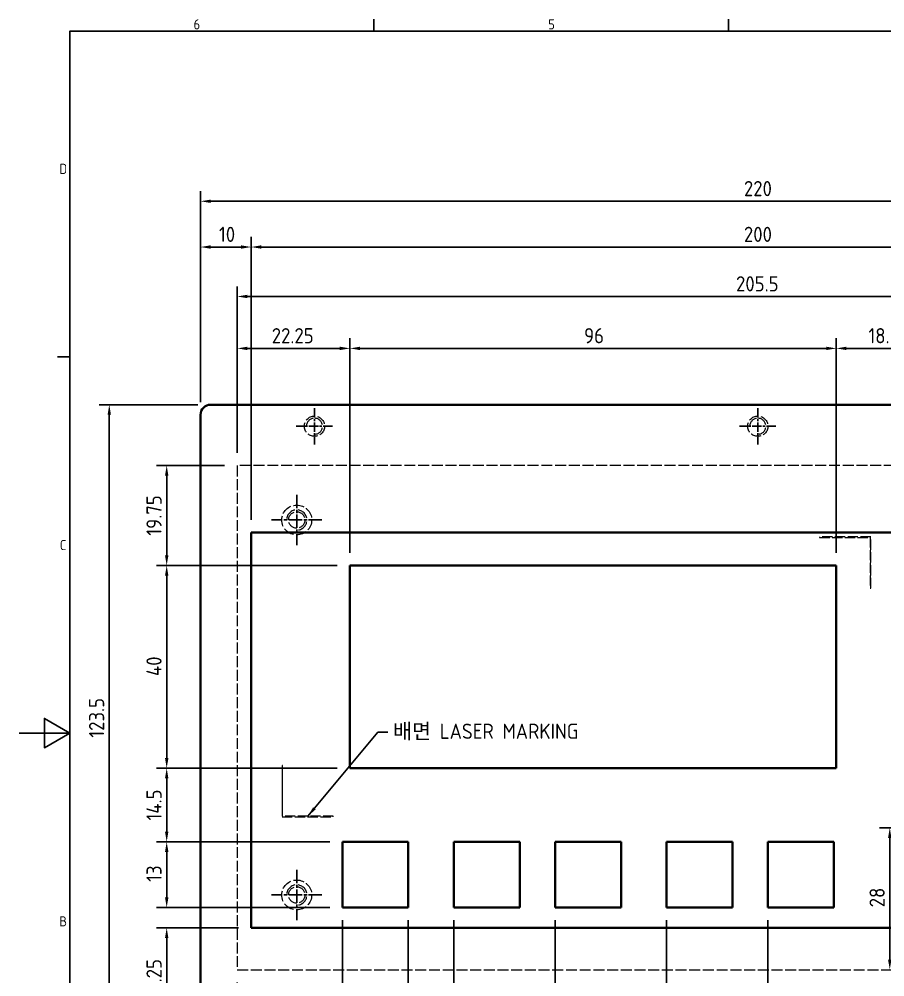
# Model space of a CAD drawing. Header units: millimetres. Extents: x 0 to 420, y 0 to 297.
# Drawn here: x 0 to 170.9, y 100.4 to 289.4 of the extents above; entities that cross this region are included whole.
import ezdxf

# ---------------------------------------------------------------- set-up
doc = ezdxf.new("R2010")
doc.units = ezdxf.units.MM
doc.linetypes.add('CHAIN', pattern=[0.3543, 0.2362, -0.0295, 0.0591, -0.0295])
doc.linetypes.add('DASHED', pattern=[0.2067, 0.1654, -0.0413])
doc.layers.get('0').update_dxf_attribs({"color": 3, "lineweight": 25})
for name, color, linetype, lineweight in [('가려진 것(ISO)', 2, 'DASHED', 18), ('가시적인 것(ISO)', 3, 'Continuous', 40), ('경계(ISO)', 7, 'Continuous', 25), ('기호(ISO)', 5, 'Continuous', 25), ('중심 표식(ISO)', 1, 'Continuous', 25), ('치수(ISO)', 2, 'Continuous', 25)]:
    doc.layers.add(name, color=color, linetype=linetype, lineweight=lineweight)
doc.styles.add('문자 텍스트_PSTEK_POSCO', font='isocp.shx')
doc.styles.add('치수 텍스트_PSTEK_POSCO', font='isocp.shx')
doc.dimstyles.new('치수_PSTEK_POSCO', dxfattribs={"dimtxt": 3, "dimasz": 2, "dimexe": 2, "dimexo": 2.5, "dimgap": 1, "dimtad": 1, "dimrnd": 1e-08, "dimdsep": 46, "dimtxsty": '치수 텍스트_PSTEK_POSCO', "dimcen": 0.09, "dimdle": 10, "dimclrd": 7, "dimclre": 7, "dimclrt": 2, "dimadec": 1, "dimazin": 2, "dimtfac": 1, "dimtmove": 0, "dimatfit": 3, "dimfxl": 0, "dimtolj": 1, "dimlwd": -1, "dimlwe": -1, "dimarcsym": 0})
doc.dimstyles.new('치수_PSTEK_POSCO$7', dxfattribs={"dimtxt": 3, "dimasz": 2, "dimexe": 2, "dimexo": 2.5, "dimgap": 1, "dimtad": 1, "dimrnd": 1e-08, "dimdsep": 46, "dimtxsty": '치수 텍스트_PSTEK_POSCO', "dimcen": 0.09, "dimdle": 10, "dimclrd": 7, "dimclre": 7, "dimclrt": 2, "dimadec": 1, "dimazin": 2, "dimtfac": 1, "dimtmove": 0, "dimatfit": 3, "dimfxl": 0, "dimtolj": 1, "dimlwd": -1, "dimlwe": -1, "dimarcsym": 0})

# ---------------------------------------------------------------- blocks, each defined once
blk = doc.blocks.new('경계 Default Border')
at = {"layer": '경계(ISO)'}
for p, q in [((70, 287), (70, 289.4)), ((140, 287), (140, 289.4)), ((10, 222.75), (7.6, 222.75))]:
    blk.add_line(p, q, dxfattribs=at)
at = {"layer": '경계(ISO)', "flags": 128}
for points in [[(10, 10), (10, 287), (410, 287), (410, 10), (10, 10)], [(0, 148.5), (10, 148.5), (5, 151.39), (5, 145.61), (10, 148.5)]]:
    blk.add_lwpolyline(points, dxfattribs=at)
at = {"layer": '경계(ISO)', "color": 2, "char_height": 2, "attachment_point": 7, "style": '문자 텍스트_PSTEK_POSCO'}
for s, insert in [('6', (34.43, 287.38)), ('5', (104.43, 287.38)), ('D', (7.92, 258.86)), ('C', (8.03, 184.61)), ('B', (7.92, 110.36))]:
    blk.add_mtext(s, dxfattribs=dict(at, insert=insert))
blk = doc.blocks.new('*D22')
at = {"layer": 'Defpoints', "color": 0, "transparency": 16777216}
for p in [(65.29, 224.43), (43.04, 201.32), (65.29, 181.57)]:
    blk.add_point(p, dxfattribs=at)
at = {"layer": '치수(ISO)', "color": 7, "transparency": 16777216}
for p, q in [((43.04, 203.82), (43.04, 226.43)), ((65.29, 184.07), (65.29, 226.43)), ((45.04, 224.43), (63.29, 224.43))]:
    blk.add_line(p, q, dxfattribs=at)
for points in [[(45.04, 224.76), (45.04, 224.09), (43.04, 224.43)], [(63.29, 224.76), (63.29, 224.09), (65.29, 224.43)]]:
    blk.add_solid(points, dxfattribs=at)
at = {"layer": '치수(ISO)', "color": 2, "transparency": 16777216, "insert": (49.86, 226.93), "char_height": 3, "attachment_point": 4, "style": '치수 텍스트_PSTEK_POSCO'}
blk.add_mtext('\\A1;22.25', dxfattribs=at)
blk = doc.blocks.new('*D23')
at = {"layer": 'Defpoints', "color": 0, "transparency": 16777216}
for p in [(161.29, 224.43), (65.29, 181.57), (161.29, 181.57)]:
    blk.add_point(p, dxfattribs=at)
at = {"layer": '치수(ISO)', "color": 7, "transparency": 16777216}
for p, q in [((65.29, 184.07), (65.29, 226.43)), ((161.29, 184.07), (161.29, 226.43)), ((67.29, 224.43), (159.29, 224.43))]:
    blk.add_line(p, q, dxfattribs=at)
for points in [[(67.29, 224.76), (67.29, 224.09), (65.29, 224.43)], [(159.29, 224.76), (159.29, 224.09), (161.29, 224.43)]]:
    blk.add_solid(points, dxfattribs=at)
at = {"layer": '치수(ISO)', "color": 2, "transparency": 16777216, "insert": (111.5, 226.93), "char_height": 3, "attachment_point": 4, "style": '치수 텍스트_PSTEK_POSCO'}
blk.add_mtext('\\A1;96', dxfattribs=at)
blk = doc.blocks.new('*D24')
at = {"layer": 'Defpoints', "color": 0, "transparency": 16777216}
for p in [(179.79, 224.43), (161.29, 181.57), (179.79, 182.57)]:
    blk.add_point(p, dxfattribs=at)
at = {"layer": '치수(ISO)', "color": 7, "transparency": 16777216}
for p, q in [((161.29, 184.07), (161.29, 226.43)), ((179.79, 185.07), (179.79, 226.43)), ((163.29, 224.43), (177.79, 224.43))]:
    blk.add_line(p, q, dxfattribs=at)
for points in [[(163.29, 224.76), (163.29, 224.09), (161.29, 224.43)], [(177.79, 224.76), (177.79, 224.09), (179.79, 224.43)]]:
    blk.add_solid(points, dxfattribs=at)
at = {"layer": '치수(ISO)', "color": 2, "transparency": 16777216, "insert": (167.62, 226.93), "char_height": 3, "attachment_point": 4, "style": '치수 텍스트_PSTEK_POSCO'}
blk.add_mtext('\\A1;18.5', dxfattribs=at)
blk = doc.blocks.new('*D29')
at = {"layer": 'Defpoints', "color": 0, "transparency": 16777216}
for p in [(43.04, 201.32), (29.12, 181.57), (65.29, 181.57)]:
    blk.add_point(p, dxfattribs=at)
at = {"layer": '치수(ISO)', "color": 7, "transparency": 16777216}
for p, q in [((40.54, 201.32), (27.12, 201.32)), ((29.12, 199.32), (29.12, 183.57)), ((62.79, 181.57), (27.12, 181.57))]:
    blk.add_line(p, q, dxfattribs=at)
for points in [[(28.79, 199.32), (29.46, 199.32), (29.12, 201.32)], [(28.79, 183.57), (29.46, 183.57), (29.12, 181.57)]]:
    blk.add_solid(points, dxfattribs=at)
at = {"layer": '치수(ISO)', "color": 2, "transparency": 16777216, "insert": (26.62, 187.47), "char_height": 3, "attachment_point": 4, "rotation": 90, "style": '치수 텍스트_PSTEK_POSCO'}
blk.add_mtext('\\A1;19.75', dxfattribs=at)
blk = doc.blocks.new('*D30')
at = {"layer": 'Defpoints', "color": 0, "transparency": 16777216}
for p in [(29.12, 181.57), (65.29, 181.57), (65.29, 141.57)]:
    blk.add_point(p, dxfattribs=at)
at = {"layer": '치수(ISO)', "color": 7, "transparency": 16777216}
for p, q in [((62.79, 181.57), (27.12, 181.57)), ((29.12, 143.57), (29.12, 179.57)), ((62.79, 141.57), (27.12, 141.57))]:
    blk.add_line(p, q, dxfattribs=at)
for points in [[(28.79, 179.57), (29.46, 179.57), (29.12, 181.57)], [(28.79, 143.57), (29.46, 143.57), (29.12, 141.57)]]:
    blk.add_solid(points, dxfattribs=at)
at = {"layer": '치수(ISO)', "color": 2, "transparency": 16777216, "insert": (26.62, 159.76), "char_height": 3, "attachment_point": 4, "rotation": 90, "style": '치수 텍스트_PSTEK_POSCO'}
blk.add_mtext('\\A1;40', dxfattribs=at)
blk = doc.blocks.new('*D31')
at = {"layer": 'Defpoints', "color": 0, "transparency": 16777216}
for p in [(65.29, 141.57), (29.12, 127.07), (63.79, 127.07)]:
    blk.add_point(p, dxfattribs=at)
at = {"layer": '치수(ISO)', "color": 7, "transparency": 16777216}
for p, q in [((62.79, 141.57), (27.12, 141.57)), ((29.12, 139.57), (29.12, 129.07)), ((61.29, 127.07), (27.12, 127.07))]:
    blk.add_line(p, q, dxfattribs=at)
for points in [[(28.79, 139.57), (29.46, 139.57), (29.12, 141.57)], [(28.79, 129.07), (29.46, 129.07), (29.12, 127.07)]]:
    blk.add_solid(points, dxfattribs=at)
at = {"layer": '치수(ISO)', "color": 2, "transparency": 16777216, "insert": (26.62, 131.25), "char_height": 3, "attachment_point": 4, "rotation": 90, "style": '치수 텍스트_PSTEK_POSCO'}
blk.add_mtext('\\A1;14.5', dxfattribs=at)
blk = doc.blocks.new('*D32')
at = {"layer": 'Defpoints', "color": 0, "transparency": 16777216}
for p in [(29.12, 127.07), (63.79, 127.07), (63.79, 114.07)]:
    blk.add_point(p, dxfattribs=at)
at = {"layer": '치수(ISO)', "color": 7, "transparency": 16777216}
for p, q in [((61.29, 127.07), (27.12, 127.07)), ((29.12, 116.07), (29.12, 125.07)), ((61.29, 114.07), (27.12, 114.07))]:
    blk.add_line(p, q, dxfattribs=at)
for points in [[(28.79, 125.07), (29.46, 125.07), (29.12, 127.07)], [(28.79, 116.07), (29.46, 116.07), (29.12, 114.07)]]:
    blk.add_solid(points, dxfattribs=at)
at = {"layer": '치수(ISO)', "color": 2, "transparency": 16777216, "insert": (26.62, 119.15), "char_height": 3, "attachment_point": 4, "rotation": 90, "style": '치수 텍스트_PSTEK_POSCO'}
blk.add_mtext('\\A1;13', dxfattribs=at)
blk = doc.blocks.new('*D37')
at = {"layer": 'Defpoints', "color": 0, "transparency": 16777216}
for p in [(171.84, 129.82), (177.79, 129.82), (171.84, 101.82)]:
    blk.add_point(p, dxfattribs=at)
at = {"layer": '치수(ISO)', "color": 7, "transparency": 16777216}
for p, q in [((175.29, 129.82), (169.84, 129.82)), ((171.84, 103.82), (171.84, 127.82))]:
    blk.add_line(p, q, dxfattribs=at)
for points in [[(171.5, 127.82), (172.17, 127.82), (171.84, 129.82)], [(171.5, 103.82), (172.17, 103.82), (171.84, 101.82)]]:
    blk.add_solid(points, dxfattribs=at)
at = {"layer": '치수(ISO)', "color": 2, "transparency": 16777216, "insert": (169.34, 114.13), "char_height": 3, "attachment_point": 4, "rotation": 90, "style": '치수 텍스트_PSTEK_POSCO'}
blk.add_mtext('\\A1;28', dxfattribs=at)
blk = doc.blocks.new('*D42')
at = {"layer": 'Defpoints', "color": 0, "transparency": 16777216}
for p in [(63.79, 114.07), (43.04, 101.82), (63.79, 78.06)]:
    blk.add_point(p, dxfattribs=at)
at = {"layer": '치수(ISO)', "color": 7, "transparency": 16777216}
for p, q in [((63.79, 111.57), (63.79, 76.06)), ((43.04, 99.32), (43.04, 76.06)), ((45.04, 78.06), (61.79, 78.06))]:
    blk.add_line(p, q, dxfattribs=at)
for points in [[(45.04, 78.39), (45.04, 77.72), (43.04, 78.06)], [(61.79, 78.39), (61.79, 77.72), (63.79, 78.06)]]:
    blk.add_solid(points, dxfattribs=at)
at = {"layer": '치수(ISO)', "color": 2, "transparency": 16777216, "insert": (49.11, 80.56), "char_height": 3, "attachment_point": 4, "style": '치수 텍스트_PSTEK_POSCO'}
blk.add_mtext('\\A1;20.75', dxfattribs=at)
blk = doc.blocks.new('*D43')
at = {"layer": 'Defpoints', "color": 0, "transparency": 16777216}
for p in [(63.79, 114.07), (76.79, 114.07), (63.79, 78.06)]:
    blk.add_point(p, dxfattribs=at)
at = {"layer": '치수(ISO)', "color": 7, "transparency": 16777216}
for p, q in [((63.79, 111.57), (63.79, 76.06)), ((76.79, 111.57), (76.79, 76.06)), ((74.79, 78.06), (65.79, 78.06))]:
    blk.add_line(p, q, dxfattribs=at)
for points in [[(65.79, 78.39), (65.79, 77.72), (63.79, 78.06)], [(74.79, 78.39), (74.79, 77.72), (76.79, 78.06)]]:
    blk.add_solid(points, dxfattribs=at)
at = {"layer": '치수(ISO)', "color": 2, "transparency": 16777216, "insert": (68.88, 80.56), "char_height": 3, "attachment_point": 4, "style": '치수 텍스트_PSTEK_POSCO'}
blk.add_mtext('\\A1;13', dxfattribs=at)
blk = doc.blocks.new('*D44')
at = {"layer": 'Defpoints', "color": 0, "transparency": 16777216}
for p in [(63.79, 114.07), (85.79, 114.07), (85.79, 66.1)]:
    blk.add_point(p, dxfattribs=at)
at = {"layer": '치수(ISO)', "color": 7, "transparency": 16777216}
for p, q in [((63.79, 111.57), (63.79, 64.1)), ((85.79, 111.57), (85.79, 64.1)), ((65.79, 66.1), (83.79, 66.1))]:
    blk.add_line(p, q, dxfattribs=at)
for points in [[(65.79, 66.43), (65.79, 65.77), (63.79, 66.1)], [(83.79, 66.43), (83.79, 65.77), (85.79, 66.1)]]:
    blk.add_solid(points, dxfattribs=at)
at = {"layer": '치수(ISO)', "color": 2, "transparency": 16777216, "insert": (73, 68.6), "char_height": 3, "attachment_point": 4, "style": '치수 텍스트_PSTEK_POSCO'}
blk.add_mtext('\\A1;22', dxfattribs=at)
blk = doc.blocks.new('*D45')
at = {"layer": 'Defpoints', "color": 0, "transparency": 16777216}
for p in [(85.79, 114.07), (105.79, 114.07), (105.79, 66.1)]:
    blk.add_point(p, dxfattribs=at)
at = {"layer": '치수(ISO)', "color": 7, "transparency": 16777216}
for p, q in [((85.79, 111.57), (85.79, 64.1)), ((105.79, 111.57), (105.79, 64.1)), ((87.79, 66.1), (103.79, 66.1))]:
    blk.add_line(p, q, dxfattribs=at)
for points in [[(87.79, 66.43), (87.79, 65.77), (85.79, 66.1)], [(103.79, 66.43), (103.79, 65.77), (105.79, 66.1)]]:
    blk.add_solid(points, dxfattribs=at)
at = {"layer": '치수(ISO)', "color": 2, "transparency": 16777216, "insert": (94.11, 68.6), "char_height": 3, "attachment_point": 4, "style": '치수 텍스트_PSTEK_POSCO'}
blk.add_mtext('\\A1;20', dxfattribs=at)
blk = doc.blocks.new('*D46')
at = {"layer": 'Defpoints', "color": 0, "transparency": 16777216}
for p in [(105.79, 114.07), (127.79, 114.07), (127.79, 66.1)]:
    blk.add_point(p, dxfattribs=at)
at = {"layer": '치수(ISO)', "color": 7, "transparency": 16777216}
for p, q in [((105.79, 111.57), (105.79, 64.1)), ((127.79, 111.57), (127.79, 64.1)), ((107.79, 66.1), (125.79, 66.1))]:
    blk.add_line(p, q, dxfattribs=at)
for points in [[(107.79, 66.43), (107.79, 65.77), (105.79, 66.1)], [(125.79, 66.43), (125.79, 65.77), (127.79, 66.1)]]:
    blk.add_solid(points, dxfattribs=at)
at = {"layer": '치수(ISO)', "color": 2, "transparency": 16777216, "insert": (115.02, 68.6), "char_height": 3, "attachment_point": 4, "style": '치수 텍스트_PSTEK_POSCO'}
blk.add_mtext('\\A1;22', dxfattribs=at)
blk = doc.blocks.new('*D47')
at = {"layer": 'Defpoints', "color": 0, "transparency": 16777216}
for p in [(127.79, 114.07), (147.79, 114.07), (147.79, 66.1)]:
    blk.add_point(p, dxfattribs=at)
at = {"layer": '치수(ISO)', "color": 7, "transparency": 16777216}
for p, q in [((127.79, 111.57), (127.79, 64.1)), ((147.79, 111.57), (147.79, 64.1)), ((129.79, 66.1), (145.79, 66.1))]:
    blk.add_line(p, q, dxfattribs=at)
for points in [[(129.79, 66.43), (129.79, 65.77), (127.79, 66.1)], [(145.79, 66.43), (145.79, 65.77), (147.79, 66.1)]]:
    blk.add_solid(points, dxfattribs=at)
at = {"layer": '치수(ISO)', "color": 2, "transparency": 16777216, "insert": (136.11, 68.6), "char_height": 3, "attachment_point": 4, "style": '치수 텍스트_PSTEK_POSCO'}
blk.add_mtext('\\A1;20', dxfattribs=at)
blk = doc.blocks.new('*D49')
at = {"layer": 'Defpoints', "color": 0, "transparency": 16777216}
for p in [(43.04, 234.67), (43.04, 201.32), (248.54, 201.32)]:
    blk.add_point(p, dxfattribs=at)
at = {"layer": '치수(ISO)', "color": 7, "transparency": 16777216}
for p, q in [((43.04, 203.82), (43.04, 236.67)), ((248.54, 203.82), (248.54, 236.67)), ((246.54, 234.67), (45.04, 234.67))]:
    blk.add_line(p, q, dxfattribs=at)
for points in [[(45.04, 235.01), (45.04, 234.34), (43.04, 234.67)], [(246.54, 235.01), (246.54, 234.34), (248.54, 234.67)]]:
    blk.add_solid(points, dxfattribs=at)
at = {"layer": '치수(ISO)', "color": 2, "transparency": 16777216, "insert": (141.49, 237.17), "char_height": 3, "attachment_point": 4, "style": '치수 텍스트_PSTEK_POSCO'}
blk.add_mtext('\\A1;205.5', dxfattribs=at)
blk = doc.blocks.new('*D50')
at = {"layer": 'Defpoints', "color": 0, "transparency": 16777216}
for p in [(17.79, 213.32), (37.79, 213.32), (37.79, 89.82)]:
    blk.add_point(p, dxfattribs=at)
at = {"layer": '치수(ISO)', "color": 7, "transparency": 16777216}
for p, q in [((35.29, 213.32), (15.79, 213.32)), ((17.79, 91.82), (17.79, 211.32)), ((35.29, 89.82), (15.79, 89.82))]:
    blk.add_line(p, q, dxfattribs=at)
for points in [[(17.46, 211.32), (18.12, 211.32), (17.79, 213.32)], [(17.46, 91.82), (18.12, 91.82), (17.79, 89.82)]]:
    blk.add_solid(points, dxfattribs=at)
at = {"layer": '치수(ISO)', "color": 2, "transparency": 16777216, "insert": (15.29, 147.6), "char_height": 3, "attachment_point": 4, "rotation": 90, "style": '치수 텍스트_PSTEK_POSCO'}
blk.add_mtext('\\A1;123.5', dxfattribs=at)
blk = doc.blocks.new('*D51')
at = {"layer": 'Defpoints', "color": 0, "transparency": 16777216}
for p in [(45.79, 110.07), (29.12, 89.82), (37.79, 89.82)]:
    blk.add_point(p, dxfattribs=at)
at = {"layer": '치수(ISO)', "color": 7, "transparency": 16777216}
for p, q in [((43.29, 110.07), (27.12, 110.07)), ((29.12, 108.07), (29.12, 91.82)), ((35.29, 89.82), (27.12, 89.82))]:
    blk.add_line(p, q, dxfattribs=at)
for points in [[(28.79, 108.07), (29.46, 108.07), (29.12, 110.07)], [(28.79, 91.82), (29.46, 91.82), (29.12, 89.82)]]:
    blk.add_solid(points, dxfattribs=at)
at = {"layer": '치수(ISO)', "color": 2, "transparency": 16777216, "insert": (26.62, 95.64), "char_height": 3, "attachment_point": 4, "rotation": 90, "style": '치수 텍스트_PSTEK_POSCO'}
blk.add_mtext('\\A1;20.25', dxfattribs=at)
blk = doc.blocks.new('*D52')
at = {"layer": 'Defpoints', "color": 0, "transparency": 16777216}
for p in [(45.79, 244.43), (35.79, 211.32), (45.79, 188.07)]:
    blk.add_point(p, dxfattribs=at)
at = {"layer": '치수(ISO)', "color": 7, "transparency": 16777216}
for p, q in [((35.79, 213.82), (35.79, 246.43)), ((45.79, 190.57), (45.79, 246.43)), ((37.79, 244.43), (43.79, 244.43))]:
    blk.add_line(p, q, dxfattribs=at)
for points in [[(37.79, 244.77), (37.79, 244.1), (35.79, 244.43)], [(43.79, 244.77), (43.79, 244.1), (45.79, 244.43)]]:
    blk.add_solid(points, dxfattribs=at)
at = {"layer": '치수(ISO)', "color": 2, "transparency": 16777216, "insert": (39.44, 246.93), "char_height": 3, "attachment_point": 4, "style": '치수 텍스트_PSTEK_POSCO'}
blk.add_mtext('\\A1;10', dxfattribs=at)
blk = doc.blocks.new('*D53')
at = {"layer": 'Defpoints', "color": 0, "transparency": 16777216}
for p in [(245.79, 244.43), (45.79, 188.07), (245.79, 188.07)]:
    blk.add_point(p, dxfattribs=at)
at = {"layer": '치수(ISO)', "color": 7, "transparency": 16777216}
for p, q in [((45.79, 190.57), (45.79, 246.43)), ((245.79, 190.57), (245.79, 246.43)), ((47.79, 244.43), (243.79, 244.43))]:
    blk.add_line(p, q, dxfattribs=at)
for points in [[(47.79, 244.77), (47.79, 244.1), (45.79, 244.43)], [(243.79, 244.77), (243.79, 244.1), (245.79, 244.43)]]:
    blk.add_solid(points, dxfattribs=at)
at = {"layer": '치수(ISO)', "color": 2, "transparency": 16777216, "insert": (143.05, 246.93), "char_height": 3, "attachment_point": 4, "style": '치수 텍스트_PSTEK_POSCO'}
blk.add_mtext('\\A1;200', dxfattribs=at)
blk = doc.blocks.new('*D54')
at = {"layer": 'Defpoints', "color": 0, "transparency": 16777216}
for p in [(255.79, 253.46), (35.79, 211.32), (255.79, 211.32)]:
    blk.add_point(p, dxfattribs=at)
at = {"layer": '치수(ISO)', "color": 7, "transparency": 16777216}
for p, q in [((35.79, 213.82), (35.79, 255.46)), ((255.79, 213.82), (255.79, 255.46)), ((37.79, 253.46), (253.79, 253.46))]:
    blk.add_line(p, q, dxfattribs=at)
for points in [[(37.79, 253.79), (37.79, 253.13), (35.79, 253.46)], [(253.79, 253.79), (253.79, 253.13), (255.79, 253.46)]]:
    blk.add_solid(points, dxfattribs=at)
at = {"layer": '치수(ISO)', "color": 2, "transparency": 16777216, "insert": (143.05, 255.96), "char_height": 3, "attachment_point": 4, "style": '치수 텍스트_PSTEK_POSCO'}
blk.add_mtext('\\A1;220', dxfattribs=at)

msp = doc.modelspace()

# ---------------------------------------------------------------- linework, layer by layer
at = {"layer": '가려진 것(ISO)', "ltscale": 13.010107}
msp.add_line((43.0401, 201.3151), (43.0401, 101.8151), dxfattribs=at)
at = {"layer": '가려진 것(ISO)', "ltscale": 13.081507}
for p, q in [((248.5401, 201.3151), (43.0401, 201.3151)), ((43.0401, 101.8151), (248.5401, 101.8151))]:
    msp.add_line(p, q, dxfattribs=at)
at = {"layer": '가려진 것(ISO)', "ltscale": 12.215772}
for p, q in [((168.0901, 187.2151), (157.9901, 187.2151)), ((168.0901, 177.1151), (168.0901, 187.2151)), ((51.8901, 142.1151), (51.8901, 132.0151)), ((51.8901, 132.0151), (61.9901, 132.0151))]:
    msp.add_line(p, q, dxfattribs=at)
at = {"layer": '가려진 것(ISO)', "ltscale": 0.19037}
for p, q in [((157.9901, 187.2151), (157.9901, 187.1151)), ((167.9901, 177.1151), (168.0901, 177.1151)), ((51.9901, 142.1151), (51.8901, 142.1151)), ((61.9901, 132.0151), (61.9901, 132.1151))]:
    msp.add_line(p, q, dxfattribs=at)
at = {"layer": '가려진 것(ISO)', "ltscale": 12.094824}
for p, q in [((157.9901, 187.1151), (167.9901, 187.1151)), ((167.9901, 187.1151), (167.9901, 177.1151)), ((51.9901, 132.1151), (51.9901, 142.1151)), ((61.9901, 132.1151), (51.9901, 132.1151))]:
    msp.add_line(p, q, dxfattribs=at)
at = {"layer": '가려진 것(ISO)', "ltscale": 12.159042}
for centre in [(58.2901, 209.0651), (145.7901, 209.0651)]:
    msp.add_circle(centre, 2, dxfattribs=at)
at = {"layer": '가려진 것(ISO)', "ltscale": 12.81042}
for centre in [(54.7901, 190.5651), (54.7901, 116.5651)]:
    msp.add_circle(centre, 2.95, dxfattribs=at)
at = {"layer": '가려진 것(ISO)', "ltscale": 12.31863}
for centre in [(54.7901, 190.5651), (54.7901, 116.5651)]:
    msp.add_circle(centre, 1.621, dxfattribs=at)
at = {"layer": '가려진 것(ISO)', "ltscale": 12.022253}
for centre in [(58.2901, 209.0651), (145.7901, 209.0651)]:
    msp.add_arc(centre, 1.582, 280, 190, dxfattribs=at)
at = {"layer": '가려진 것(ISO)', "ltscale": 15.198803}
for centre in [(54.7901, 190.5651), (54.7901, 116.5651)]:
    msp.add_arc(centre, 2, 280, 190, dxfattribs=at)
at = {"layer": '가시적인 것(ISO)'}
for p, q in [((253.7901, 213.3151), (37.7901, 213.3151)), ((35.7901, 211.3151), (35.7901, 91.8151)), ((45.7901, 110.0651), (45.7901, 188.0651)), ((45.7901, 188.0651), (245.7901, 188.0651)), ((65.2901, 141.5651), (65.2901, 181.5651)), ((65.2901, 181.5651), (161.2901, 181.5651)), ((161.2901, 181.5651), (161.2901, 141.5651)), ((161.2901, 141.5651), (65.2901, 141.5651)), ((63.7901, 114.0651), (63.7901, 127.0651)), ((63.7901, 127.0651), (76.7901, 127.0651)), ((76.7901, 127.0651), (76.7901, 114.0651)), ((85.7901, 114.0651), (85.7901, 127.0651)), ((85.7901, 127.0651), (98.7901, 127.0651)), ((98.7901, 127.0651), (98.7901, 114.0651)), ((105.7901, 127.0651), (118.7901, 127.0651)), ((105.7901, 114.0651), (105.7901, 127.0651)), ((118.7901, 127.0651), (118.7901, 114.0651)), ((127.7901, 127.0651), (140.7901, 127.0651)), ((127.7901, 114.0651), (127.7901, 127.0651)), ((140.7901, 127.0651), (140.7901, 114.0651)), ((147.7901, 127.0651), (160.7901, 127.0651)), ((147.7901, 114.0651), (147.7901, 127.0651)), ((160.7901, 127.0651), (160.7901, 114.0651)), ((76.7901, 114.0651), (63.7901, 114.0651)), ((98.7901, 114.0651), (85.7901, 114.0651)), ((118.7901, 114.0651), (105.7901, 114.0651)), ((140.7901, 114.0651), (127.7901, 114.0651)), ((160.7901, 114.0651), (147.7901, 114.0651)), ((245.7901, 110.0651), (45.7901, 110.0651))]:
    msp.add_line(p, q, dxfattribs=at)
msp.add_arc((37.7901, 211.3151), 2, 90, 180, dxfattribs=at)
at = {"layer": '중심 표식(ISO)', "linetype": 'CHAIN', "ltscale": 7.96059}
for p, q in [((58.2901, 212.6471), (58.2901, 205.4831)), ((145.7901, 212.6471), (145.7901, 205.4831)), ((61.8721, 209.0651), (54.7081, 209.0651)), ((149.3721, 209.0651), (142.2081, 209.0651))]:
    msp.add_line(p, q, dxfattribs=at)
at = {"layer": '중심 표식(ISO)', "linetype": 'CHAIN', "ltscale": 11.000854}
for p, q in [((54.7901, 195.5151), (54.7901, 185.6151)), ((59.7401, 190.5651), (49.8401, 190.5651)), ((54.7901, 121.5151), (54.7901, 111.6151)), ((59.7401, 116.5651), (49.8401, 116.5651))]:
    msp.add_line(p, q, dxfattribs=at)

# ---------------------------------------------------------------- block references
msp.add_blockref('경계 Default Border', (0, 0))

# ---------------------------------------------------------------- texts
at = {"layer": '기호(ISO)', "color": 2, "insert": (73.7811, 148.7124), "char_height": 3, "width": 42.600718, "attachment_point": 4, "style": '치수 텍스트_PSTEK_POSCO'}
msp.add_mtext('{\\fISOCP|b0|i0;\\H3.0000;배면 LASER MARKING}', dxfattribs=at)

# ---------------------------------------------------------------- dimensions: what is measured, and where the dimension line sits
at = {"layer": '치수(ISO)', "color": 7}
for base, p1, p2, angle, override, picture, middle in [((255.7901, 253.4586), (35.7901, 211.3151), (255.7901, 211.3151), 180, {"dimdec": 2, "dimtp": 0, "dimtm": 0, "dimtdec": 2, "dimtofl": 0, "dimatfit": 1}, '*D54', (145.7901, 253.4586)), ((45.7901, 244.4323), (35.7901, 211.3151), (45.7901, 188.0651), 180, {"dimdec": 2, "dimtp": 0, "dimtm": 0, "dimtdec": 2, "dimtofl": 0, "dimatfit": 1}, '*D52', (40.7901, 244.4323)), ((245.7901, 244.4323), (45.7901, 188.0651), (245.7901, 188.0651), 180, {"dimdec": 2, "dimtp": 0, "dimtm": 0, "dimtdec": 2, "dimtofl": 0, "dimatfit": 1}, '*D53', (145.7901, 244.4323)), ((43.0401, 234.6741), (248.5401, 201.3151), (43.0401, 201.3151), 180, {"dimdec": 2, "dimtp": 0, "dimtm": 0, "dimtdec": 2, "dimtofl": 0, "dimatfit": 1}, '*D49', (145.7901, 234.6741)), ((65.2901, 224.428), (43.0401, 201.3151), (65.2901, 181.5651), 180, {"dimdec": 2, "dimtp": 0, "dimtm": 0, "dimtdec": 2, "dimtofl": 0, "dimatfit": 1}, '*D22', (54.1651, 224.428)), ((161.2901, 224.428), (65.2901, 181.5651), (161.2901, 181.5651), 180, {"dimdec": 2, "dimtp": 0, "dimtm": 0, "dimtdec": 2, "dimtofl": 0, "dimatfit": 1}, '*D23', (113.2901, 224.428)), ((179.7901, 224.428), (161.2901, 181.5651), (179.7901, 182.5651), 180, {"dimdec": 2, "dimtp": 0, "dimtm": 0, "dimtdec": 2, "dimtofl": 0, "dimatfit": 1}, '*D24', (170.5301, 224.428)), ((17.7901, 213.3151), (37.7901, 89.8151), (37.7901, 213.3151), 270, {"dimdec": 2, "dimtp": 0, "dimtm": 0, "dimtdec": 2, "dimtofl": 0, "dimatfit": 1}, '*D50', (17.7901, 151.5651)), ((29.1233, 181.5651), (43.0401, 201.3151), (65.2901, 181.5651), 90, {"dimdec": 2, "dimtp": 0, "dimtm": 0, "dimtdec": 2, "dimtofl": 0, "dimatfit": 1}, '*D29', (29.1233, 191.4401)), ((29.1233, 181.5651), (65.2901, 141.5651), (65.2901, 181.5651), 90, {"dimdec": 2, "dimtp": 0, "dimtm": 0, "dimtdec": 2, "dimtofl": 0, "dimatfit": 1}, '*D30', (29.1233, 161.5651)), ((29.1233, 127.0651), (65.2901, 141.5651), (63.7901, 127.0651), 90, {"dimdec": 2, "dimtp": 0, "dimtm": 0, "dimtdec": 2, "dimtofl": 0, "dimatfit": 1}, '*D31', (29.1233, 134.3151)), ((171.8368, 129.8151), (171.8368, 101.8151), (177.7901, 129.8151), 270, {"dimdec": 2, "dimse1": 1, "dimtp": 0, "dimtm": 0, "dimtdec": 2, "dimtofl": 0, "dimatfit": 1}, '*D37', (171.8368, 115.8151)), ((29.1233, 127.0651), (63.7901, 114.0651), (63.7901, 127.0651), 90, {"dimdec": 2, "dimtp": 0, "dimtm": 0, "dimtdec": 2, "dimtofl": 0, "dimatfit": 1}, '*D32', (29.1233, 120.5651)), ((63.7901, 78.0551), (43.0401, 101.8151), (63.7901, 114.0651), 180, {"dimdec": 2, "dimtp": 0, "dimtm": 0, "dimtdec": 2, "dimtofl": 0, "dimatfit": 1}, '*D42', (53.4151, 78.0551)), ((63.7901, 78.0551), (76.7901, 114.0651), (63.7901, 114.0651), 180, {"dimdec": 2, "dimtp": 0, "dimtm": 0, "dimtdec": 2, "dimtofl": 0, "dimatfit": 1}, '*D43', (70.2901, 78.0551)), ((85.7901, 66.1013), (63.7901, 114.0651), (85.7901, 114.0651), 180, {"dimdec": 2, "dimtp": 0, "dimtm": 0, "dimtdec": 2, "dimtofl": 0, "dimatfit": 1}, '*D44', (74.7801, 66.1013)), ((105.7901, 66.1013), (85.7901, 114.0651), (105.7901, 114.0651), 180, {"dimdec": 2, "dimtp": 0, "dimtm": 0, "dimtdec": 2, "dimtofl": 0, "dimatfit": 1}, '*D45', (95.8001, 66.1013)), ((127.7901, 66.1013), (105.7901, 114.0651), (127.7901, 114.0651), 180, {"dimdec": 2, "dimtp": 0, "dimtm": 0, "dimtdec": 2, "dimtofl": 0, "dimatfit": 1}, '*D46', (116.8001, 66.1013)), ((147.7901, 66.1013), (127.7901, 114.0651), (147.7901, 114.0651), 180, {"dimdec": 2, "dimtp": 0, "dimtm": 0, "dimtdec": 2, "dimtofl": 0, "dimatfit": 1}, '*D47', (137.8001, 66.1013)), ((29.1233, 89.8151), (45.7901, 110.0651), (37.7901, 89.8151), 90, {"dimdec": 2, "dimtp": 0, "dimtm": 0, "dimtdec": 2, "dimtofl": 0, "dimatfit": 1}, '*D51', (29.1233, 99.9401))]:
    dim = msp.add_linear_dim(base=base, p1=p1, p2=p2, angle=angle, dimstyle='치수_PSTEK_POSCO', override=override, dxfattribs=at)
    dim.commit()
    dim.dimension.update_dxf_attribs({"geometry": picture, "text_midpoint": middle, "dimtype": 160})

# ---------------------------------------------------------------- leaders
at = {"layer": '기호(ISO)', "color": 7, "annotation_type": 0, "has_hookline": 1, "hookline_direction": 0, "text_width": 40.497}
msp.add_leader([(56.9901, 132.1151), (70.7811, 148.7124), (72.7811, 148.7124)], dimstyle='치수_PSTEK_POSCO$7', override={"dimtad": 0}, dxfattribs=at)

doc.saveas('drawing.dxf')
